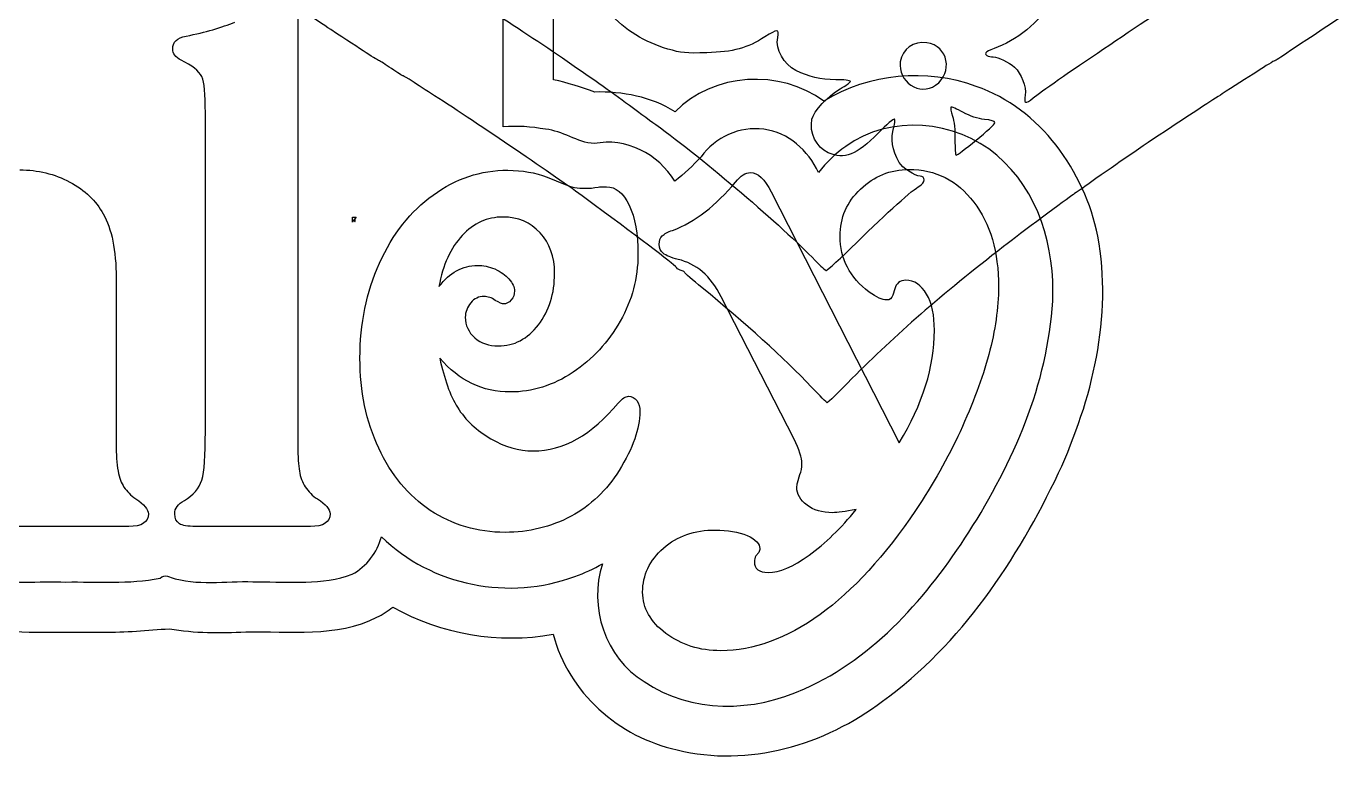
# Model space of a CAD drawing. Header units: millimetres. Extents: x -9 to 678, y 0 to 417.
# Drawn here: x 551.1 to 648.6, y 173.5 to 228.5 of the extents above; entities that cross this region are included whole.
import ezdxf

# ---------------------------------------------------------------- set-up
doc = ezdxf.new("R2010")
doc.units = ezdxf.units.MM
doc.layers.add('Ebene_1', color=7, linetype='CONTINUOUS')

msp = doc.modelspace()

# ---------------------------------------------------------------- linework, layer by layer
at = {"layer": 'Ebene_1', "color": 7}
for points in [[(586.41291, 221.00754), (586.41291, 233.93232), (577.45428, 233.93232)], [(571.19733, 229.62027), (571.19733, 197.3814)], [(564.3473, 198.40162), (564.3473, 222.04152)], [(589.67784, 217.26107), (591.0187, 216.73639)], [(606.29281, 216.18255), (615.76626, 197.58545)], [(575.24404, 214.31695), (575.51379, 214.31695)], [(557.73046, 209.79891), (557.73046, 209.12848), (557.73046, 198.16843), (557.73046, 197.52715)], [(615.44562, 208.98273), (615.29988, 208.51635)], [(607.98351, 197.84779), (602.59093, 208.39975)], [(581.72015, 203.8526), (581.72015, 203.8525)], [(609.27698, 201.71159), (609.27698, 201.71185)], [(608.24585, 194.61224), (608.42074, 195.22437)], [(558.66323, 191.37669), (550.1517, 191.37669)], [(572.1301, 191.37669), (563.61857, 191.37669)], [(605.36009, 189.45285), (605.15605, 189.19051)]]:
    msp.add_lwpolyline(points, dxfattribs=at)
for points in [[(618.47592, 224.08838)], [(625.69887, 223.14194)], [(621.48472, 220.01805)], [(606.29286, 216.18255)], [(575.24404, 214.31695)], [(575.44316, 214.15676)], [(612.62614, 212.43138)], [(581.66185, 209.15763)], [(572.1301, 191.37669)]]:
    msp.add_lwpolyline(points, close=True, dxfattribs=at)
for points in [[(590.15214, 224.49074), (590.16854, 228.86899), (590.16854, 233.24724), (590.16384, 237.62551)], [(584.746, 230.11397), (588.21825, 227.91223), (592.8952, 224.73512), (595.48716, 222.81734)], [(627.19782, 230.54313), (626.56875, 229.16326), (624.71397, 227.52567), (623.10884, 226.93294)], [(625.69887, 223.14196), (626.73626, 223.99435), (634.79286, 229.43668), (637.08818, 230.83558)], [(573.63449, 228.21692), (573.13369, 228.54663), (572.28269, 229.12636), (571.7434, 229.50519)], [(598.62243, 226.773), (596.89633, 227.27897), (595.49873, 228.14655), (594.23419, 229.4971)], [(648.57785, 229.1825), (644.28651, 226.30269), (643.67312, 225.89813), (643.598, 225.89813)], [(562.919, 227.72559), (564.35702, 228.017077), (565.561847, 228.366863), (566.53348, 228.77495)], [(577.20655, 225.91212), (577.07813, 225.96382), (576.01139, 226.65202), (573.63449, 228.21692)], [(606.76962, 227.6317), (606.88926, 228.26944), (606.77035, 228.27426), (605.82086, 227.6702)], [(561.92793, 226.76367), (561.92793, 227.28835), (562.258287, 227.60899), (562.919, 227.72559)], [(605.82086, 227.6702), (604.50788, 226.83518), (603.47738, 226.55383), (601.51066, 226.49343)], [(608.12469, 225.18257), (607.20747, 225.65049), (606.60292, 226.74315), (606.76962, 227.6317)], [(617.82704, 227.23694), (616.8411, 227.38478), (616.00497, 226.7844), (615.86114, 225.82533)], [(618.47592, 224.08838), (619.80499, 225.03474), (619.39973, 227.00109), (617.82704, 227.23694)], [(562.54006, 225.94749), (562.131973, 226.16125), (561.92793, 226.43331), (561.92793, 226.76367)], [(601.51066, 226.49343), (599.97927, 226.44633), (599.617, 226.48123), (598.62243, 226.773)], [(623.10884, 226.93294), (622.24141, 226.61259), (622.02898, 226.45165), (622.271, 226.29813)], [(622.271, 226.29813), (622.37101, 226.23473), (622.58488, 226.1819), (622.74639, 226.18068)], [(564.08496, 224.72323), (563.8712, 225.15075), (563.356233, 225.558837), (562.54006, 225.94749)], [(578.14441, 225.31678), (577.70563, 225.61325), (577.2836, 225.88115), (577.20655, 225.91212)], [(579.01289, 224.77774), (578.97409, 224.77774), (578.58319, 225.0203), (578.14441, 225.31678)], [(610.19706, 222.91262), (606.96523, 225.30218), (601.9832, 225.03614), (599.16386, 222.11379)], [(621.48904, 224.00064), (617.82028, 225.36495), (613.51189, 224.95519), (610.19706, 222.91262)], [(615.86114, 225.82533), (615.64045, 224.35362), (617.30012, 223.25113), (618.47592, 224.08838)], [(622.74639, 226.18068), (623.11914, 226.17668), (623.89518, 225.80566), (624.32568, 225.42304)], [(624.32568, 225.42304), (624.8423, 224.96389), (625.21546, 223.97585), (625.10938, 223.34798)], [(643.598, 225.89813), (643.5603, 225.89813), (642.96883, 225.53567), (642.28375, 225.09267)], [(564.3473, 222.04152), (564.3473, 223.42124), (564.259853, 224.315143), (564.08496, 224.72323)], [(579.68596, 224.37828), (579.35466, 224.59798), (579.05178, 224.77774), (579.01289, 224.77774)], [(581.33894, 223.3039), (580.76111, 223.67511), (580.01726, 224.15858), (579.68596, 224.37828)], [(593.20978, 223.58535), (592.20308, 223.9262), (591.19451, 224.27358), (590.15214, 224.49074)], [(611.07119, 224.4991), (609.931, 224.5001), (609.06963, 224.70048), (608.12469, 225.18257)], [(612.15682, 224.37087), (612.15682, 224.44047), (611.66829, 224.49826), (611.07119, 224.4991)], [(611.41053, 223.82298), (611.82099, 224.05463), (612.15682, 224.30118), (612.15682, 224.37087)], [(642.28375, 225.09267), (641.59869, 224.64966), (640.44953, 223.91225), (639.73007, 223.45398)], [(592.47538, 215.744), (590.3829, 217.28137), (584.54796, 221.24237), (581.33894, 223.3039)], [(599.16386, 222.11379), (597.40244, 223.24292), (595.26567, 223.62693), (593.20978, 223.58535)], [(609.30728, 221.56144), (609.42449, 222.14728), (610.51043, 223.315), (611.41053, 223.82298)], [(630.49786, 212.8995), (629.51103, 217.72984), (626.25696, 222.33238), (621.48904, 224.00064)], [(625.10938, 223.34798), (625.00437, 222.72623), (625.13668, 222.67998), (625.69887, 223.14194)], [(639.73007, 223.45398), (639.01062, 222.99571), (637.32555, 221.89259), (635.98549, 221.00257)], [(595.48716, 222.81734), (596.21909, 222.27579), (597.22768, 221.5364), (597.72846, 221.17423)], [(619.60457, 222.46656), (619.56677, 222.42876), (619.62477, 222.12953), (619.73352, 221.80171)], [(620.50273, 222.0824), (620.04659, 222.33153), (619.64241, 222.50439), (619.60457, 222.46656)], [(610.51225, 219.08805), (609.63554, 219.48339), (609.10817, 220.56589), (609.30728, 221.56144)], [(623.00861, 218.90224), (619.95252, 221.51977), (615.11956, 221.93891), (611.80929, 219.55491)], [(615.43574, 221.57688), (615.39454, 221.64348), (614.84105, 221.16765), (614.20577, 220.51936)], [(615.37454, 220.9814), (615.44934, 221.24225), (615.47687, 221.51021), (615.43574, 221.57688)], [(619.73352, 221.80171), (619.84804, 221.45664), (619.92379, 220.71907), (619.91349, 220.05001)], [(622.10253, 221.55763), (621.6034, 221.60413), (621.04, 221.78896), (620.50273, 222.0824)], [(622.87297, 221.31379), (622.87297, 221.42027), (622.57922, 221.5132), (622.10253, 221.55763)], [(589.55794, 220.82099), (588.51826, 221.03079), (587.46207, 221.06989), (586.41291, 221.00754)], [(593.17115, 219.75697), (591.90057, 219.84307), (590.83652, 220.72017), (589.55794, 220.82099)], [(597.72846, 221.17423), (601.36703, 218.54293), (607.09381, 213.65696), (609.55412, 211.08483)], [(605.73783, 220.81892), (603.95998, 221.07926), (602.11987, 220.23732), (601.09315, 218.77667)], [(609.80425, 217.62531), (609.02042, 219.22769), (607.57813, 220.62093), (605.73783, 220.81892)], [(614.20577, 220.51936), (612.64211, 218.92372), (611.69264, 218.55577), (610.51225, 219.08805)], [(615.774, 218.367), (615.25628, 219.29511), (615.12928, 220.12624), (615.37454, 220.9814)], [(621.48464, 220.01805), (622.24821, 220.63608), (622.87297, 221.21916), (622.87297, 221.31379)], [(635.98549, 221.00257), (633.33076, 219.23944), (632.22815, 218.48458), (629.94707, 216.86863)], [(599.13668, 216.98298), (597.94007, 218.98269), (595.49582, 220.25064), (593.17115, 219.75697)], [(611.80929, 219.55491), (611.04775, 219.01892), (610.37197, 218.36293), (609.80425, 217.62531)], [(619.91349, 220.05001), (619.90349, 219.41439), (619.94079, 218.89434), (619.99609, 218.89434)], [(619.99609, 218.89434), (620.05139, 218.89434), (620.72114, 219.40001), (621.48472, 220.01805)], [(601.09315, 218.77667), (600.47773, 218.14125), (599.86464, 217.49189), (599.13668, 216.98298)], [(627.15978, 208.08843), (627.34066, 212.03778), (626.11285, 216.28558), (623.00861, 218.90224)], [(550.58893, 217.8149), (551.92979, 217.8149), (553.16377, 217.513693), (554.29087, 216.91128)], [(581.22461, 215.94936), (582.915257, 217.17362), (584.761367, 217.78575), (586.76294, 217.78575)], [(586.76294, 217.78575), (587.831733, 217.78575), (588.803367, 217.610857), (589.67784, 217.26107)], [(603.6403, 216.91128), (604.028953, 217.377667), (604.398173, 217.61086), (604.74796, 217.61086)], [(604.74796, 217.61086), (605.29208, 217.61086), (605.807047, 217.134757), (606.29286, 216.18255)], [(612.90965, 216.3866), (613.92015, 217.358233), (615.115263, 217.84405), (616.49499, 217.84405)], [(617.33695, 217.35344), (616.95282, 217.35344), (615.99172, 217.97671), (615.774, 218.367)], [(616.49499, 217.84405), (618.477123, 217.84405), (620.08032, 217.037593), (621.30458, 215.42468)], [(554.29087, 216.91128), (555.417963, 216.308867), (556.243853, 215.521843), (556.76854, 214.55021)], [(591.0187, 216.73639), (591.426787, 216.542057), (591.932037, 216.44489), (592.53445, 216.44489)], [(592.53445, 216.44489), (592.80651, 216.44489), (593.117433, 216.474057), (593.46722, 216.53239)], [(593.46722, 216.53239), (593.564387, 216.551857), (593.76843, 216.56159), (594.07935, 216.56159)], [(594.07935, 216.56159), (594.759497, 216.56159), (595.323047, 216.10492), (595.77, 215.19158)], [(598.97644, 213.32594), (600.64766, 213.96722), (602.20228, 215.162333), (603.6403, 216.91128)], [(612.6261, 212.43137), (614.89062, 214.65299), (616.79017, 216.35949), (617.30475, 216.63452)], [(617.30475, 216.63452), (617.70704, 216.84953), (617.72965, 217.35344), (617.33695, 217.35344)], [(629.94707, 216.86863), (629.44627, 216.51387), (628.87895, 216.11776), (628.68633, 215.9884)], [(577.26034, 210.90657), (578.231973, 213.063603), (579.553397, 214.744533), (581.22461, 215.94936)], [(599.25827, 210.57283), (599.02243, 210.85699), (596.24664, 212.97323), (592.47538, 215.744)], [(611.3939, 212.88871), (611.3939, 214.26843), (611.89915, 215.434393), (612.90965, 216.3866)], [(628.68633, 215.9884), (628.23945, 215.68822), (624.73326, 213.06988), (623.51857, 212.12919)], [(556.76854, 214.55021), (557.40982, 213.442543), (557.73046, 211.858777), (557.73046, 209.79891)], [(595.77, 215.19158), (596.19752, 214.278247), (596.41128, 213.063703), (596.41128, 211.54795)], [(621.30458, 215.42468), (622.528847, 213.831193), (623.14098, 211.73246), (623.14098, 209.12848)], [(575.24404, 213.92834), (575.24375, 214.05785), (575.24426, 214.18743), (575.24404, 214.31695)], [(575.51379, 214.31695), (575.42879, 214.18395), (575.32509, 214.06376), (575.24404, 213.92834)], [(575.44316, 214.15676), (575.53606, 213.74456), (575.24574, 214.19826), (575.44316, 214.15676)], [(586.41315, 214.31701), (585.247183, 214.31701), (584.23668, 213.860343), (583.38164, 212.94701)], [(589.15316, 213.15105), (588.434147, 213.928357), (587.52081, 214.31701), (586.41315, 214.31701)], [(583.38164, 212.94701), (582.5266, 212.03367), (581.953337, 210.770543), (581.66185, 209.15763)], [(590.23168, 210.1487), (590.23168, 211.37296), (589.872173, 212.373743), (589.15316, 213.15105)], [(597.98538, 212.30573), (597.98538, 212.55835), (598.06311, 212.762393), (598.21857, 212.91786)], [(598.21857, 212.91786), (598.37403, 213.07332), (598.626653, 213.209347), (598.97644, 213.32594)], [(613.55093, 208.74954), (612.11291, 209.837773), (611.3939, 211.217497), (611.3939, 212.88871)], [(627.59378, 195.34605), (630.07678, 200.78337), (631.61683, 206.9263), (630.49786, 212.8995)], [(598.27687, 211.6353), (598.082543, 211.771327), (597.98538, 211.994803), (597.98538, 212.30573)], [(599.38453, 211.16891), (598.85985, 211.304943), (598.49063, 211.460407), (598.27687, 211.6353)], [(610.38078, 210.34941), (610.44848, 210.34941), (611.45894, 211.2863), (612.62614, 212.43138)], [(623.51857, 212.12919), (618.83248, 208.50023), (615.56201, 205.65254), (612.27031, 202.33498)], [(575.80288, 203.8525), (575.80288, 206.39818), (576.2887, 208.749537), (577.26034, 210.90657)], [(581.66185, 209.15763), (582.45859, 210.206997), (583.410793, 210.73168), (584.51846, 210.73168)], [(584.51846, 210.73168), (584.94598, 210.73168), (585.3735, 210.644233), (585.80102, 210.46934)], [(596.41128, 211.54795), (596.41128, 209.799003), (595.974043, 208.147223), (595.09957, 206.59261)], [(602.59093, 208.39975), (601.79419, 209.95437), (600.72539, 210.877423), (599.38453, 211.16891)], [(609.55412, 211.08483), (609.94102, 210.68036), (610.31301, 210.34941), (610.38078, 210.34941)], [(585.80102, 210.46934), (586.247973, 210.25558), (586.59776, 210.01267), (586.85038, 209.74061)], [(586.85038, 209.74061), (587.12244, 209.41025), (587.25847, 209.109043), (587.25847, 208.83699)], [(589.03656, 206.33017), (589.833307, 207.360103), (590.23168, 208.632947), (590.23168, 210.1487)], [(599.62499, 210.3494), (599.52519, 210.3494), (599.36025, 210.4499), (599.25827, 210.57283)], [(599.85299, 210.22471), (599.82739, 210.29321), (599.72471, 210.3494), (599.62499, 210.3494)], [(601.16458, 209.06905), (600.46888, 209.63608), (599.87867, 210.15614), (599.85299, 210.22471)], [(587.25847, 208.83699), (587.25847, 208.584363), (587.18074, 208.360887), (587.02528, 208.16656)], [(609.27698, 201.71185), (607.2542, 203.83572), (604.31586, 206.50053), (601.16458, 209.06905)], [(614.83349, 208.16656), (614.541997, 208.16656), (614.114477, 208.360887), (613.55093, 208.74954)], [(616.26179, 209.62401), (615.834277, 209.62401), (615.56222, 209.41025), (615.44562, 208.98273)], [(617.8067, 208.60379), (617.41804, 209.283937), (616.90307, 209.62401), (616.26179, 209.62401)], [(623.14098, 209.12848), (623.14098, 207.593293), (622.89807, 205.92208), (622.41225, 204.11484)], [(584.02292, 207.96251), (583.750867, 207.632157), (583.61484, 207.272653), (583.61484, 206.884)], [(585.01399, 208.4289), (584.605903, 208.4289), (584.275547, 208.273437), (584.02292, 207.96251)], [(585.83017, 208.13741), (585.55811, 208.331737), (585.28605, 208.4289), (585.01399, 208.4289)], [(586.4423, 207.87507), (586.364567, 207.87507), (586.160523, 207.962517), (585.83017, 208.13741)], [(587.02528, 208.16656), (586.850387, 207.972233), (586.65606, 207.87507), (586.4423, 207.87507)], [(615.29988, 208.51635), (615.241613, 208.283157), (615.08615, 208.16656), (614.83349, 208.16656)], [(618.38968, 205.92208), (618.38968, 207.029747), (618.195353, 207.92365), (617.8067, 208.60379)], [(620.94207, 190.95459), (624.22163, 196.1056), (626.79207, 201.9242), (627.15978, 208.08843)], [(583.61484, 206.884), (583.61484, 206.281587), (583.84803, 205.776337), (584.31441, 205.36825)], [(586.06336, 204.75612), (587.22932, 204.75612), (588.220387, 205.280803), (589.03656, 206.33017)], [(595.09957, 206.59261), (594.205663, 205.03799), (593.0397, 203.774863), (591.60168, 202.80323)], [(615.76626, 197.58545), (617.515207, 200.422623), (618.38968, 203.2015), (618.38968, 205.92208)], [(584.31441, 205.36825), (584.780797, 204.960163), (585.36378, 204.75612), (586.06336, 204.75612)], [(577.20204, 197.17736), (576.269267, 199.159493), (575.80288, 201.38454), (575.80288, 203.8525)], [(586.93783, 201.34578), (584.897397, 201.34578), (583.15817, 202.181387), (581.72015, 203.8526)], [(581.72015, 203.8525), (582.050503, 202.317313), (582.487737, 201.102767), (583.03185, 200.20886)], [(622.41225, 204.11484), (621.945863, 202.365893), (621.23657, 200.461487), (620.28437, 198.40162)], [(591.60168, 202.80323), (590.124793, 201.831597), (588.570177, 201.34578), (586.93783, 201.34578)], [(612.27031, 202.33498), (611.29264, 201.34966), (610.46951, 200.54347), (610.44113, 200.54347)], [(594.95383, 200.5295), (595.245317, 200.85986), (595.49794, 201.02504), (595.7117, 201.02504)], [(595.7117, 201.02504), (595.964327, 201.02504), (596.16837, 200.91816), (596.32383, 200.7044)], [(610.44113, 200.54347), (610.41273, 200.54347), (609.88888, 201.06913), (609.27698, 201.71159)], [(583.03185, 200.20886), (583.63427, 199.25666), (584.460163, 198.479353), (585.50953, 197.87694)], [(588.65763, 196.97331), (590.89239, 196.97331), (592.991123, 198.158707), (594.95383, 200.5295)], [(596.55702, 199.88822), (596.55702, 198.644527), (596.042053, 197.187073), (595.01212, 195.51586)], [(596.32383, 200.7044), (596.47929, 200.49064), (596.55702, 200.21858), (596.55702, 199.88822)], [(564.08496, 194.81628), (564.259853, 195.438127), (564.3473, 196.63324), (564.3473, 198.40162)], [(620.28437, 198.40162), (619.390463, 196.458347), (618.292513, 194.515073), (616.99052, 192.5718)], [(557.73046, 197.52715), (557.73046, 196.710977), (557.77904, 196.03083), (557.8762, 195.48671)], [(571.19733, 197.3814), (571.19733, 196.52636), (571.236197, 195.894797), (571.31393, 195.48671)], [(581.02057, 192.5718), (579.388223, 193.660033), (578.11538, 195.19522), (577.20204, 197.17736)], [(585.50953, 197.87694), (586.52003, 197.27452), (587.569397, 196.97331), (588.65763, 196.97331)], [(608.56649, 196.04054), (608.56649, 196.46806), (608.372163, 197.070477), (607.98351, 197.84779)], [(608.42074, 195.22437), (608.517907, 195.457563), (608.56649, 195.72962), (608.56649, 196.04054)], [(557.8762, 195.48671), (557.973367, 194.981463), (558.119113, 194.583093), (558.31344, 194.2916)], [(571.31393, 195.48671), (571.391663, 195.039757), (571.537407, 194.651103), (571.75116, 194.32075)], [(595.01212, 195.51586), (594.098787, 194.058407), (592.913393, 192.93131), (591.45594, 192.13457)], [(614.54733, 178.41694), (620.40745, 182.67455), (624.5185, 188.88231), (627.59378, 195.34605)], [(558.31344, 194.2916), (558.5272, 193.980673), (558.81869, 193.689183), (559.18791, 193.41713)], [(562.8024, 193.30053), (563.44368, 193.689183), (563.8712, 194.194433), (564.08496, 194.81628)], [(571.75116, 194.32075), (571.984353, 193.95153), (572.285563, 193.650323), (572.65479, 193.41713)], [(608.18755, 194.26245), (608.18755, 194.37905), (608.206983, 194.495647), (608.24585, 194.61224)], [(608.94543, 192.95074), (608.440177, 193.339393), (608.18755, 193.77663), (608.18755, 194.26245)], [(559.18791, 193.41713), (559.809757, 193.009043), (560.12068, 192.63982), (560.12068, 192.30946)], [(562.07367, 192.30946), (562.07367, 192.717547), (562.31658, 193.047903), (562.8024, 193.30053)], [(572.65479, 193.41713), (573.276637, 193.028477), (573.58756, 192.659253), (573.58756, 192.30946)], [(560.12068, 192.30946), (560.12068, 191.687613), (559.634863, 191.37669), (558.66323, 191.37669)], [(562.42346, 191.58074), (562.190267, 191.7362), (562.07367, 191.979107), (562.07367, 192.30946)], [(573.58756, 192.30946), (573.58756, 191.687613), (573.10174, 191.37669), (572.1301, 191.37669)], [(586.55889, 190.93946), (584.518457, 190.93946), (582.67235, 191.483573), (581.02057, 192.5718)], [(591.45594, 192.13457), (589.95962, 191.33783), (588.32727, 190.93946), (586.55889, 190.93946)], [(610.84012, 192.39691), (610.062807, 192.39691), (609.431243, 192.58152), (608.94543, 192.95074)], [(609.09117, 189.24881), (610.296003, 190.123283), (611.461967, 191.25038), (612.58906, 192.6301)], [(616.99052, 192.5718), (614.716893, 189.190513), (612.35582, 186.61568), (609.9073, 184.8473)], [(612.58906, 192.6301), (611.772887, 192.47464), (611.189907, 192.39691), (610.84012, 192.39691)], [(563.61857, 191.37669), (563.03559, 191.37669), (562.63722, 191.444707), (562.42346, 191.58074)], [(598.30597, 189.77349), (599.31647, 190.667397), (600.599027, 191.11435), (602.15364, 191.11435)], [(602.15364, 191.11435), (603.06698, 191.11435), (603.854007, 190.97832), (604.51472, 190.70626)], [(575.23116, 187.8385), (576.30874, 188.4021), (577.07628, 189.46112), (577.40416, 190.61973)], [(577.40416, 190.61973), (581.08311, 186.96974), (586.91457, 185.84675), (591.73817, 187.67055)], [(604.51472, 190.70626), (605.136567, 190.414773), (605.44749, 190.094133), (605.44749, 189.74434)], [(608.7454, 179.3367), (614.00133, 181.67658), (617.8907, 186.20747), (620.94207, 190.95459)], [(596.76107, 186.5088), (596.76107, 187.771927), (597.276037, 188.860157), (598.30597, 189.77349)], [(605.15605, 189.19051), (605.078317, 189.054483), (605.03945, 188.918457), (605.03945, 188.78243)], [(605.44749, 189.74434), (605.44749, 189.627747), (605.418357, 189.530583), (605.36009, 189.45285)], [(606.05967, 187.96625), (606.895277, 187.96625), (607.905777, 188.39377), (609.09117, 189.24881)], [(591.73817, 187.67055), (592.44393, 187.92988), (593.13554, 188.23494), (593.78714, 188.61158)], [(593.78714, 188.61158), (592.73214, 185.44746), (593.9865, 181.62137), (596.87429, 179.8731)], [(605.03945, 188.78243), (605.03945, 188.23831), (605.379523, 187.96625), (606.05967, 187.96625)], [(547.96306, 187.69532), (549.8901, 186.97773), (551.99296, 187.37259), (554.00093, 187.25865)], [(554.00093, 187.25865), (556.32578, 187.29065), (558.69404, 187.08409), (560.98397, 187.55114)], [(560.98397, 187.55114), (561.35677, 187.87699), (561.71266, 187.61824), (562.11413, 187.50054)], [(562.11413, 187.50054), (564.1203, 186.96655), (566.20884, 187.3969), (568.25174, 187.26076)], [(568.25174, 187.26076), (570.57517, 187.29396), (573.01235, 187.00795), (575.23116, 187.8385)], [(598.48086, 183.44815), (597.334333, 184.303183), (596.76107, 185.3234), (596.76107, 186.5088)], [(577.06816, 184.64504), (577.48098, 184.85864), (577.87633, 185.10796), (578.24003, 185.39699)], [(578.24003, 185.39699), (581.81444, 183.38903), (586.09283, 182.66403), (590.1287, 183.38332)], [(567.33847, 183.55616), (570.58641, 183.65346), (574.0562, 183.11543), (577.06816, 184.64504)], [(609.9073, 184.8473), (607.419913, 183.059493), (604.97139, 182.16559), (602.56173, 182.16559)], [(548.02451, 183.81407), (550.91768, 183.36638), (553.85558, 183.6024), (556.77007, 183.54122)], [(556.77007, 183.54122), (558.41158, 183.51212), (560.05419, 183.69694), (561.68248, 183.78899)], [(561.68248, 183.78899), (563.55314, 183.46496), (565.44855, 183.47708), (567.33847, 183.55616)], [(590.1287, 183.38332), (591.24082, 179.08364), (595.00504, 175.73904), (599.30734, 174.82012)], [(602.56173, 182.16559), (600.987683, 182.16559), (599.627393, 182.59311), (598.48086, 183.44815)], [(596.87429, 179.8731), (600.34181, 177.49255), (605.02714, 177.60255), (608.7454, 179.3367)], [(599.30734, 174.82012), (604.59441, 173.49282), (610.27352, 175.19254), (614.54733, 178.41694)]]:
    msp.add_open_spline(points, degree=3, dxfattribs=at)

doc.saveas('drawing.dxf')
